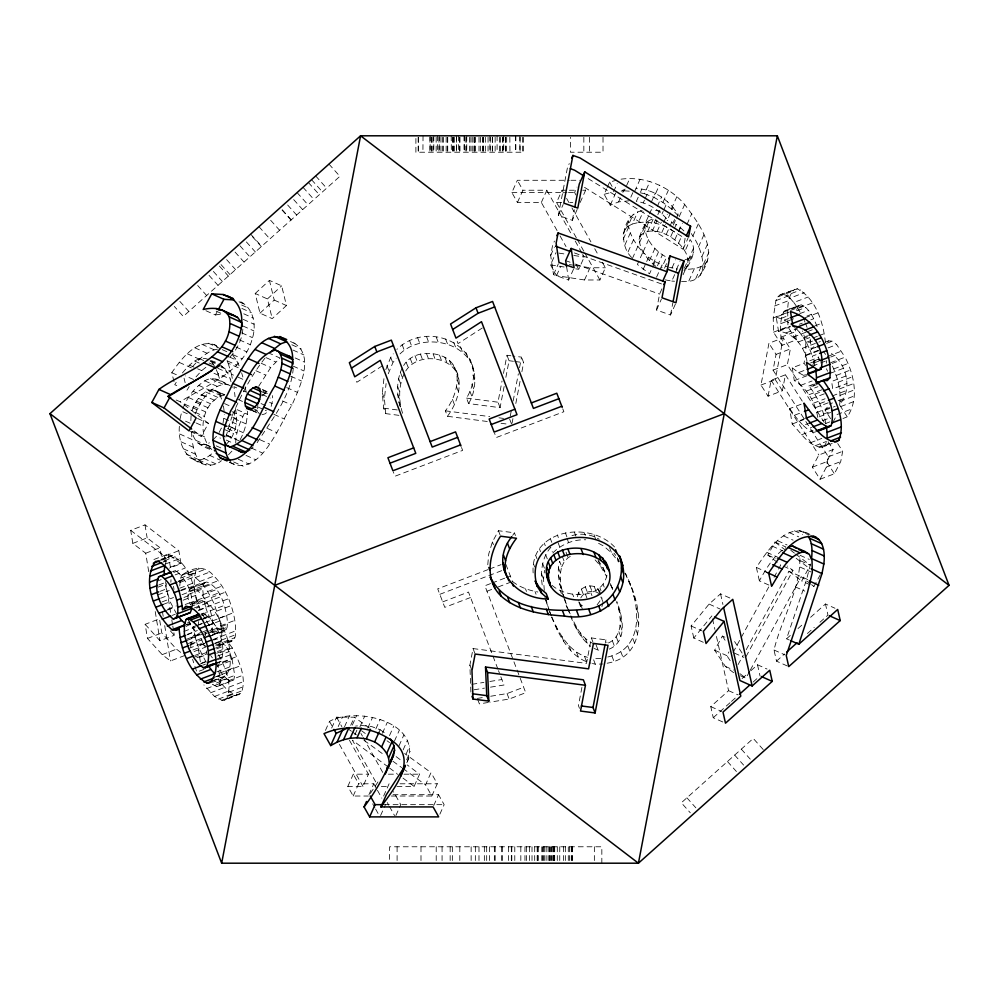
<?xml version="1.0" encoding="UTF-8"?>
<svg xmlns="http://www.w3.org/2000/svg" width="999" height="999" viewBox="0 0 999 999"><rect width="100%" height="100%" fill="white"/><g stroke="black" fill="none" stroke-linecap="round" stroke-linejoin="round"><path stroke-width="0.75" stroke-dasharray="5 3.75" d="M235.739 443.044C235.689 431.268 241.034 420.242 246.091 409.865M240.16 439.672C244.905 430.994 247.34 421.103 247.415 411.238M211.126 682.292C223.414 680.581 230.707 673.476 230.207 661.101C230.682 652.06 228.933 643.056 226.086 634.502C219.63 621.428 210.165 589.872 190.147 604.582M853.633 401.635L839.31 407.105C841.87 391.858 837.612 376.236 830.756 362.649L845.067 357.18C854.295 375.299 859.34 398.788 847.252 416.87L842.956 418.519M794.954 325.961L796.228 339.897L781.905 345.367C780.694 334.353 778.87 322.54 783.578 312.075L785.127 310.614L801.298 304.795C810.214 308.753 814.01 319.33 817.607 327.772M176.161 400L180.232 401.823C206.805 384.815 243.993 372.003 252.56 337.699C256.918 323.788 252.685 305.432 237.487 300.437M191.096 415.634L190.846 420.616L194.93 422.44M204.533 436.813L192.295 431.331C193.369 442.457 202.984 447.227 212.475 450.149C196.029 435.626 201.586 400.649 224.251 395.129L212.025 389.66C201.786 391.458 194.892 401.548 191.995 410.914L204.221 416.383M198.314 624.537L198.464 621.615M216.571 663.411L220.904 661.438C227.335 645.391 217.095 620.017 202.023 612.986M170.866 582.255L171.004 579.67M533.141 572.927C529.97 529.095 589.772 520.467 614.535 546.952M192.033 606.98C193.107 593.369 186.351 578.871 175.699 570.516L172.939 571.341M787.374 666.008L776.51 661.151L774.013 650.012C781.405 618.531 801.51 588.324 799.787 555.194L809.302 559.44M805.556 365.409L804.008 362.999C806.767 352.447 806.717 341.084 802.409 330.956M184.203 573.563C194.992 566.708 205.669 565.721 213.986 576.086C220.379 582.517 225.062 590.397 228.659 598.663C233.167 610.077 236.239 622.402 235.539 634.727C234.99 643.743 223.364 642.969 217.52 646.565C227.185 635.102 217.794 616.845 214.335 604.133C208.279 591.67 199.513 574.912 184.203 573.563L181.943 575.162L180.407 578.171L179.72 586.788M223.002 423.376L224.288 414.622M235.352 408.441C238.224 420.579 235.914 434.49 226.948 443.593M847.252 416.87L839.472 404.695C852.709 390.097 847.14 363.748 831.418 353.571M681.505 281.456C713.498 284.091 703.096 249.288 691.221 233.566M702.896 270.617C718.231 247.952 698.064 222.502 684.665 204.458C668.681 185.889 643.493 175.312 619.055 179.483M229.47 462.312C260.577 479.145 279.52 423.713 291.945 405.157C299.625 387.113 316.246 354.345 292.145 341.995M487.774 564.735L488.748 553.933L492.395 541.957L498.451 530.719L514.41 532.804L515.447 535.539M781.905 345.367L773.501 332.192L773.238 317.944L775.911 300.637L777.821 296.878L780.219 294.755L797.427 288.798C816.345 298.801 823.613 323.614 825.536 343.693L828.583 340.859L832.317 341.171L836.675 344.605L845.067 357.18M796.228 339.897L787.824 326.723C788.486 314.61 784.927 298.676 794.542 289.285M205.145 582.355C200.949 586.276 203.571 592.844 203.509 597.752L189.198 603.221C184.678 588.111 192.982 585.039 206.83 582.03C216.521 585.814 221.403 596.066 224.4 605.394C226.061 612.537 228.109 619.904 227.135 627.285C225.574 634.34 215.247 632.404 210.727 636.213M226.311 629.47L212 634.939C214.785 618.131 208.766 595.779 192.507 587.499L190.834 587.824M504.133 386.463L500.074 407.679L468.606 403.571L466.521 398.102C494.592 351.074 430.869 316.221 396.84 349.4M468.606 403.571C476.635 390.159 476.685 373.089 469.905 359.165M398.926 415.347L385.739 413.623L383.653 408.154L382.305 393.131L384.165 376.598M385.739 413.623L384.39 398.601L386.089 383.566M487.275 421.491L447.452 416.296L445.367 410.826C456.93 396.466 464.897 368.344 444.892 357.28C431.518 350.836 412.063 351.66 403.646 365.509M447.452 416.296C457.255 403.034 463.611 384.49 455.482 368.881M542.195 584.927C540.434 571.965 541.758 557.667 550.711 547.44L552.285 551.535M544.28 590.397L543.518 579.008L544.53 570.367M607.779 657.005C647.002 647.989 639.235 600.049 625.386 573.176M607.13 663.224C647.277 656.468 642.519 608.953 628.92 581.281M400.087 406.418C396.428 393.956 396.516 379.87 402.197 368.032M402.56 413.236C398.539 400.399 398.401 385.776 404.295 373.501M239.498 441.058L227.273 435.589L231.244 427.31L233.853 418.444L235.165 408.791L247.402 414.26M271.154 406.418L272.902 399.288L272.352 395.604M257.779 403.821L257.68 411.501L259.39 413.836M242.832 329.171C242.095 339.747 236.938 349.6 229.758 357.255M190.734 647.002L191.483 638.274L194.081 635.177L201.249 632.442M205.307 635.751L205.794 632.804M209.665 630.781L212.537 629.682C199.7 613.536 189.798 590.034 196.254 569.68L198.526 568.081M224.638 700.212L226.773 698.776C232.967 683.928 224.825 666.783 218.007 653.458L232.33 647.989C239.148 661.313 247.29 678.446 241.096 693.306L224.638 700.212L221.878 700.299L214.535 696.44L203.883 684.902M407.355 761.563C421.965 721.69 355.894 706.355 329.483 721.39L325.224 730.906M500.074 407.679L497.989 402.21L502.035 380.994M503.484 373.426L506.955 355.244L511.326 355.819M505.869 377.372L509.053 360.714L506.955 355.244M510.264 416.183L511.413 410.127M513.149 401.049L518.356 373.801M519.517 367.744L521.54 357.142L512.787 356.006M512.062 423.176L512.924 418.631M515.821 403.496L520.442 379.27M521.89 371.703L523.626 362.612L521.54 357.142M470.904 692.082L469.88 665.159L473.051 648.576L586.5 663.386L591.358 637.924L605.931 639.835L606.98 642.569M573.513 269.168L568.656 280.045L553.508 274.65L550.674 255.432L552.634 245.18L554.457 241.109M577.185 209.453L572.327 220.329L558.329 215.347L567.444 167.645L569.268 163.574M572.327 220.329L574.35 209.74M581.918 687.387L578.433 705.581L579.482 708.316M675.386 304.133L670.516 314.997L656.53 310.027L659.577 294.093L662 288.649M605.357 642.844L605.931 639.835M670.516 314.997L672.802 303.059M584.515 187.337L683.091 249.188L685.139 238.486L585.052 176.673M768.069 396.203L771.116 380.269L785.426 374.8L782.392 390.734L768.069 396.203L760.963 385.065L768.943 343.256L783.266 337.787L790.371 348.926L787.374 364.647L824.237 422.427M828.109 441.683L833.129 449.55L818.818 455.02L812.362 467.182L820.054 479.245L826.398 467.045L828.358 456.793L773.051 370.117L776.048 354.395L768.943 343.256M782.392 390.734L775.286 379.595L783.266 337.787M820.641 361.151L818.331 357.53L818.83 354.92M826.273 363.186L826.76 360.589M810.551 564.01L806.505 579.757L786.55 638.798L789.272 640.009M820.054 479.245L834.377 473.776L840.721 461.563L842.681 451.323L837.649 443.444M563.586 596.728C559.74 585.464 556.293 573.139 559.627 561.301L561.725 566.77C558.878 577.085 560.926 588.024 564.373 597.939M608.491 642.931C623.95 635.851 621.278 615.097 616.595 601.885M609.278 649.1C628.059 641.308 622.602 616.445 616.945 601.66M232.055 659.053L234.728 675.411L233.754 679.944L231.144 681.168L226.898 679.008L212.575 684.477L216.82 686.638L219.43 685.414L220.404 680.881L217.732 664.522L232.055 659.053C229.283 650.973 224.925 642.17 216.508 638.823L213.649 639.909M655.906 266.396C647.152 259.465 637.812 248.202 639.697 236.451C642.469 228.759 645.903 217.969 656.156 219.168M645.167 224.226C643.531 237.862 654.82 251.124 666.52 257.168L661.663 268.032M205.057 643.194L199.563 645.454L198.564 649.874L200.562 663.286M225.886 437.025L231.768 416.97M180.082 418.743L181.855 411.313L187.3 413.748M600.324 592.644C595.342 579.445 572.989 587.712 578.409 601.023M684.04 270.379C701.485 252.335 655.569 217.595 639.697 236.451M687.524 266.858C692.407 258.416 696.852 248.501 690.172 239.573L684.702 251.81M164.698 565.571L167.607 557.792L169.718 556.018L172.265 555.669C188.998 564.522 195.105 586.513 196.815 604.208L200.175 600.749M385.801 369.655L390.721 357.342L393.256 353.846M388.261 373.763L392.807 362.812L396.191 358.154M601.91 606.655L603.096 602.36L602.409 598.114M606.942 575.174C601.823 599.45 566.995 598.851 551.71 585.039M812.899 364.735L814.285 360.776L817.095 359.041L820.716 360.851M796.578 310.327L797.901 306.606L799.45 305.145M631.643 257.48C617.345 243.581 622.664 213.149 643.818 210.29M623.189 234.141L630.194 217.595M182.967 408.454C187.025 397.252 194.83 387.437 204.72 380.819C213.361 375.437 222.565 381.755 230.307 385.801M195.205 413.923C200.836 400.624 211.676 383.279 228.022 384.415M232.268 415.547C241.308 394.53 252.048 373.938 266.583 356.144M557.042 230.544L541.346 202.472L517.445 202.472L511.875 192.507L517.357 180.282L569.368 180.282M517.445 202.472L522.914 190.235L517.357 180.282M541.346 202.472L546.815 190.235L522.914 190.235M576.336 237.824L556.568 202.472L562.037 190.235L575.312 190.235M558.329 215.347L563.199 204.47M331.693 728.046L336.551 717.182L354.37 717.182L369.443 728.084M575.986 195.005L574.6 192.507L577.035 187.075M338.211 726.573L342.47 717.057M550.674 255.432L554.32 247.277M602.335 262.312L605.382 267.757L599.912 279.982L584.527 279.982L556.53 275.649L550.511 264.872L555.981 252.635M344.518 726.835L349.375 715.958M580.169 202.472L585.639 190.235L584.24 187.75M350.724 725.336L354.37 717.182M553.508 274.65L558.379 263.773M352.347 725.112L356.606 715.596M556.53 275.649L560.789 266.134M354.845 734.752L357.879 727.959M359.902 726.897L364.772 716.021M632.866 192.62L629.22 200.774L618.593 201.91L610.252 205.22L604.158 194.33L606.593 188.886M607.192 187.525L609.627 182.093L616.358 180.232M367.732 728.171L372.602 717.307M575.749 268.856L578.721 269.318L584.19 257.093L582.692 254.42M613.586 191.721L617.232 183.566M347.814 786.425L353.284 774.188L368.431 774.188L362.962 786.425L347.814 786.425L353.184 796.028L368.331 796.028M375.836 728.945L380.095 719.43M610.252 205.22L615.721 192.994M378.921 732.429L380.144 729.72L371.765 726.598L362.475 725.561L355.644 726.036M618.593 201.91L620.416 197.839M622.852 192.395L624.063 189.685L621.291 190.784M353.184 796.028L358.653 783.79L353.284 774.188M621.216 191.071L624.263 190.809L629.732 178.584M584.527 279.982L589.997 267.757L605.382 267.757M382.392 733.291L387.25 722.427M389.498 735.614L393.756 726.098M634.59 191.533L640.059 179.308M368.931 794.667L373.801 783.79L358.653 783.79M394.418 741.183L399.275 730.306M638.211 197.228L636.388 201.298C648.688 203.184 659.515 210.389 667.544 219.705L673.014 207.467C663.823 196.703 650.561 188.774 636.126 188.649M640.634 191.783L641.857 189.073M624.725 229.832L627.797 226.423L633.266 214.186M623.226 239.248L628.696 227.023L628.658 221.903M640.234 192.782L644.467 193.719L649.937 181.481M627.797 226.423L632.342 223.988L637.812 211.751M398.976 745.916L403.833 735.052M643.244 202.884L644.455 200.175M645.067 198.813L648.713 190.659M624.85 245.18L630.319 232.954L628.696 227.023M632.342 223.988L638.349 222.527L643.206 211.651M403.159 749.837L407.417 740.321M383.628 796.028L389.098 783.79M628.059 251.923L633.528 239.685L630.319 232.954M651.023 202.809L655.269 193.307M678.221 215.709L671.39 208.903L662.924 202.435L653.92 197.352L659.39 185.115M406.069 754.095L409.715 745.941M638.349 222.527L645.829 222.04L648.875 215.247M649.475 213.886L651.298 209.802L663.773 211.763M380.594 815.534L385.464 804.657M639.06 239.348L646.79 221.965M406.668 759.727L410.314 751.573M632.367 258.579L637.837 246.353L633.528 239.685M639.435 242.869L649.425 220.354M657.28 206.518L661.538 197.003M647.589 231.618L653.059 219.393M662.924 202.435L668.393 190.21M645.829 222.04L654.17 222.827L655.381 220.105M657.817 214.673L659.64 210.589M637.837 246.353L642.844 252.223L637.374 264.448L649.537 273.801L651.972 268.369M643.144 251.81L648.613 239.573M652.222 231.293L657.092 220.429M662 213.973L663.211 211.251M663.823 209.89L667.469 201.736M395.891 815.534L400.761 804.657L393.469 791.62M657.067 231.643L661.313 222.128M663.648 222.452L667.295 214.298M643.106 269.53L648.576 257.292L642.844 252.223M671.39 208.903L676.86 196.678M396.965 786.425L414.11 786.425L419.58 774.188L407.242 764.947M661.75 232.655L665.396 224.5M649.412 260.702L654.882 248.476M652.996 264.223L658.466 251.998M666.296 234.365L669.33 227.572M669.942 226.211L671.765 222.128L667.22 220.429M652.584 267.008L655.007 261.576L648.576 257.292M672.739 223.551L674.562 219.48M673.326 225.075L675.749 219.643M676.36 218.282L678.184 214.198L673.014 207.467M679.195 216.683L684.665 204.458M391.396 796.028L431.805 796.028L425.549 784.839L431.019 772.602L404.632 753.521M657.492 265.771L662.349 254.895M670.691 236.751L673.726 229.945M674.337 228.596L676.161 224.513L671.765 222.128M656.543 277.198L662.012 264.972L667.944 266.908M674.8 239.735L677.846 232.929M678.446 231.581L680.269 227.497L676.161 224.513M678.721 231.456L682.367 223.301M664.51 268.207L666.945 262.774M678.508 243.232L681.543 236.438M686.962 224.413L691.82 213.536M431.805 796.028L437.275 783.79L431.019 772.602M672.015 267.907L675.661 259.752M433.716 805.569L438.573 794.692L392.507 794.692M683.091 249.188L687.949 238.311M656.53 310.027L661.388 299.151M676.373 269.593L680.019 261.438M665.259 279.87L671.778 281.081L674.824 274.288M675.436 272.927L677.26 268.856L669.43 267.395M692.844 236.164L698.326 223.926M439.885 814.173L444.143 804.657L438.573 794.692M684.377 268.232L688.623 258.716L692.994 254.633M688.086 260.377L693.556 248.139M683.066 274.775L685.501 269.343C694.03 269.206 705.219 267.769 708.366 258.379M685.789 269.243L693.768 251.648M698.401 247.128L703.87 234.89M688.873 280.881L694.342 268.656M701.935 256.518L707.404 244.293M695.641 278.833L701.111 266.596M703.433 264.348L708.903 252.123M700.311 275.412L705.781 263.174M406.843 762.687L409.19 757.492M561.725 566.77L564.285 561.613L568.131 557.642L571.99 555.544M219.168 432.417L221.366 428.096L233.604 433.566M832.929 422.352L836.338 415.859M812.362 467.182L826.685 461.713L833.129 449.55M205.919 310.714L215.422 314.96L217.557 311.051M190.422 431.518L201.286 436.376L208.391 423.339L180.232 401.823M733.653 672.727L725.361 666.395L714.66 650.187L722.352 636.076L725.074 637.287M777.234 562.3L767.856 555.144L774.974 542.095L785.838 546.965M730.182 660.639L726.885 655.656L728.995 651.81M733.054 652.497L740.509 638.823M741.246 637.462L769.567 585.501M774.05 577.297L777.771 570.454M778.521 569.093L780.756 564.984L778.408 563.199M738.074 664.61L743.244 655.144M746.191 649.737L788.96 571.253L807.954 579.645M746.028 656.605L792.981 570.454L787.125 565.983M740.446 675.774L745.878 678.196L749.575 671.44M750.311 670.079L801.198 576.735L810.451 583.803M820.316 574.712L813.923 586.45L801.685 580.981L808.79 567.944L795.504 557.792M801.111 404.208L789.66 408.591L792.207 424.026C800.761 432.555 808.74 446.778 822.14 447.252L824.6 445.666L826.273 442.619M768.88 585.064L759.365 580.819C766.345 568.606 773.538 555.332 785.901 547.789M258.641 386.363L270.741 367.532L279.97 358.029L269.106 353.159M176.211 382.342L174.725 384.69L180.17 387.125M186.963 390.172L189.186 386.625M370.379 793.418L379.657 779.407M512.674 535.389L514.41 532.804M759.365 580.819L756.368 567.444C767.294 551.098 786.85 520.354 810.289 534.652M174.001 381.693L171.803 372.689C181.531 358.429 198.639 335.751 218.282 346.428M405.744 370.979C416.883 353.147 448.938 355.144 457.567 374.35M830.594 418.693L825.149 410.164L829.582 403.996L832.454 402.897M597.09 604.87L599.825 601.186L601.011 596.89L603.096 602.36M600.087 594.455C594.38 589.073 584.29 591.021 580.756 597.951L578.671 592.482M703.308 642.295L693.793 638.036L711.862 615.908M693.793 638.036L691.108 625.986L709.078 604.083L720.541 593.843L730.057 598.089M257.143 442.694C272.69 418.306 294.88 391.271 293.294 360.976M182.417 372.964C188.524 365.846 197.477 354.92 208.117 359.378M205.869 367.332L201.686 370.604L193.631 379.558L185.477 375.911M825.873 423.738C823.401 410.002 817.806 396.765 808.865 385.976L813.011 386.039L815.584 383.279M192.42 366.783C199.338 359.215 207.218 350.549 217.907 349.101M213.037 439.897L216.383 436.351L220.467 438.174M228.471 454.77L232.28 450.736M810.214 339.036L811.213 349.163L814.26 346.328M255.207 293.481L269.43 280.382L281.656 285.851L286.451 305.544L272.228 318.631L259.99 313.162L255.207 293.481L267.432 298.951L272.228 318.631M267.432 298.951L281.656 285.851M259.99 313.162L274.213 300.075L269.43 280.382M399.987 353.921C419.767 334.578 459.503 339.036 471.99 364.635M722.764 721.977L713.249 717.719L710.764 706.593L728.571 690.659L715.209 630.856M742.12 678.546L749.812 671.653M750.911 670.679L757.504 664.772L767.02 669.03M786.55 638.798L792.282 633.678M798.001 628.558L803.72 623.438M810.589 617.295L825.474 603.983L834.989 608.241M713.249 717.719L730.356 702.422M731.493 701.41L737.2 696.303M753.159 682.03L757.717 677.946M776.51 661.151L784.515 653.983M807.379 633.528L814.247 627.397M819.954 622.277L827.959 615.122L825.474 603.983M186.001 626.498L192.357 623.026M250.936 448.976L253.134 447.04M552.809 552.909C561.413 544.343 573.551 539.248 585.739 539.785M262.15 395.829L265.172 393.381L268.157 392.407L262.725 389.972M179.37 426.311C177.223 449.4 194.106 473.701 215.285 450.312M382.355 365.834L356.83 382.267L355.207 378.034M482.305 327.984L458.054 343.594L456.443 339.36M193.818 459.602C202.223 465.209 213.149 467.932 221.478 460.689M200.237 444.68L206.056 444.58L209.403 442.807M213.886 639.984L216.508 638.823M148.714 571.64L145.717 553.221L132.817 543.381L130.694 530.332L145.017 524.862L178.846 550.711L180.969 563.748L169.518 568.119M780.219 294.755L797.427 288.798M132.817 543.381L147.14 537.899L160.027 547.752L162.038 560.039M777.821 296.878L792.145 291.408M783.104 294.28L786.375 295.417L800.699 289.935M775.911 300.637L790.234 295.167M786.375 295.417L789.947 298.152L804.27 292.682M774.475 306.044L788.798 300.562M789.947 298.152L793.818 302.497L808.141 297.028M145.717 553.221L160.027 547.752M785.127 310.614L801.298 304.795M783.578 312.075L797.901 306.606M803.421 305.544L789.098 311.014L786.975 310.264M793.818 302.497L797.976 308.441L812.299 302.972M773.238 317.944L787.562 312.462M807.017 361.263C804.545 346.915 793.905 332.679 778.546 331.331L776.198 317.045L789.085 312.125M797.177 310.689L805.768 307.405M781.368 318.294L788.536 315.559M153.921 559.49L168.244 554.02L180.969 563.748M130.694 530.332L164.523 556.181L178.846 550.711M799.774 313.649L808.366 310.364M776.198 317.045L784.427 320.067L788.723 318.419M161.126 559.303L169.718 556.018M159.378 560.589L172.265 555.669M161.875 559.977L167.607 557.792M780.694 323.701L795.017 318.231M163.699 561.076L175.162 556.705M163.074 562.062L165.934 560.976M806.892 316.071L811.188 314.423M817.819 312.912L803.496 318.381L805.032 322.24M165.397 564.035L178.284 559.115M773.501 332.192L787.824 326.723M780.544 329.995L790.571 326.161M778.546 331.331L790.009 326.96M799.4 324.213L802.259 323.127M810.851 319.842L813.71 318.743M170.192 567.257L181.643 562.887M785.951 332.917L797.402 328.534M780.956 337.2L795.279 331.73M814.772 325.936L821.927 323.201M172.839 571.603L175.699 570.516M796.44 328.896L799.475 332.242L802.347 331.144M173.789 572.415L185.252 568.031M793.243 337.1L806.143 332.143M807.579 331.606L813.311 329.408M156.905 581.256L161.201 579.62M175.15 574.887L179.445 573.239M799.475 332.242L803.258 337.412L807.554 335.764M181.943 575.162L196.254 569.68M187.175 573.438L201.486 567.969M804.645 337.937L807.504 336.85M158.878 584.952L164.61 582.767L170.142 601.76L176.523 613.748M798.301 341.97L809.752 337.587M180.407 578.171L194.73 572.689M157.967 587.187L166.571 583.903M190.821 574.8L205.132 569.33M813.074 337.937L817.369 336.301M818.805 335.751L824.537 333.566M178.546 581.043L189.997 576.66M178.371 581.668L184.091 579.482M805.569 342.595L812.736 339.86M776.048 354.395L790.371 348.926M179.67 582.517L193.993 577.047M803.258 337.412L806.767 343.294L812.499 341.096M195.155 577.634L209.478 572.165M160.152 591.296L165.884 589.11M802.484 348.239L820.341 341.546M157.805 594.867L169.256 590.496M179.733 588.211L194.056 582.742M825.711 341.945L828.583 340.859M199.663 581.555L213.986 576.086M806.767 343.294L809.852 349.613L815.584 347.427L811.213 349.163M181.206 589.947L188.361 587.212M826.598 343.356L832.317 341.171M160.589 598.251L167.745 595.516M180.732 590.846L193.619 585.926M192.507 587.499L206.83 582.03M189.573 589.11L203.883 583.641M805.506 355.182L818.393 350.262M188.761 591.321L203.084 585.851M805.669 355.681L818.556 350.761M162.063 601.91L173.514 597.527M203.858 586.188L218.169 580.719M182.03 594.705L194.917 589.772M828.084 347.889L836.675 344.605M197.128 589.747L211.451 584.278M773.051 370.117L787.374 364.647M188.424 594.405L202.747 588.935M814.934 365.547L812.387 356.119L818.119 353.921M162.974 604.495L170.142 601.76M183.966 597.452L191.121 594.717M183.054 600.212L195.941 595.279M809.739 360.814L818.331 357.53M817.731 417.37C815.434 402.51 807.304 388.536 794.305 380.582L792.207 367.832L803.658 363.461M207.705 591.533L222.028 586.063M814.285 360.776L820.004 358.591M202.31 594.967L216.633 589.497M810.551 362.962L820.579 359.128M827.234 356.593L841.558 351.124M167.807 609.178L176.398 605.894M814.372 362.799L820.104 360.614M167.333 610.027L173.064 607.842M830.743 357.03L835.039 355.382M185.177 604.52L192.345 601.785M760.963 385.065L775.286 379.595M204.595 598.301L218.918 592.832M812.449 366.059L825.336 361.139M190.384 604.27L197.552 601.535M792.207 367.832L798.513 372.627L805.681 369.892M192.22 604.345L202.248 600.511M211.239 597.564L225.562 592.095M190.272 606.743L204.595 601.273M184.79 655.494L170.479 660.963L162.188 654.632L147.465 638.423L145.155 624.313L159.478 618.831L161.788 632.954L176.498 649.163L182.43 653.683M172.228 615.396L175.25 614.198M206.668 602.11L220.991 596.64M832.117 363.486L839.285 360.751M194.281 607.954L207.18 603.034M798.513 372.627L803.396 375.299L806.268 374.213M196.478 608.116L199.338 607.017M794.305 380.582L807.192 375.661M198.514 610.139L228.659 598.663M198.639 610.451L205.794 607.717L203.509 597.752M833.74 368.931L848.064 363.461M830.469 373.251L843.356 368.331M200.936 614.185L203.808 613.086M210.09 610.864L224.4 605.394M800.624 385.377L812.075 380.994M201.636 614.422L207.367 612.237C210.464 619.929 215.222 627.984 223.364 631.043L225.05 630.744M201.573 615.821L205.869 614.173M216.908 611.038L231.231 605.569M187.15 623.064L190.01 621.977M147.465 638.423L161.788 632.954M808.865 385.976L816.021 383.241M836.188 375.474L850.511 370.005M203.858 617.882L208.167 616.233M186.226 624.862L190.522 623.214M203.471 618.618L209.203 616.433M813.011 386.039L817.307 384.39M201.873 619.68L216.196 614.21M806.443 391.084L817.906 386.7M845.953 375.986L831.643 381.456L832.716 388.936L847.04 383.466M188.312 620.179L192.158 627.185L196.453 625.536M197.877 624.987L205.045 622.252M196.965 625.711L211.288 620.242M183.916 631.468L195.367 627.097M145.155 624.313L159.99 640.734L174.313 635.264L173.801 632.192M218.956 618.281L233.279 612.799M212.387 620.941L226.711 615.471M838.111 382.242L852.434 376.773M809.065 394.667L821.952 389.747M207.705 625.449L213.436 623.264M207.218 625.799L220.105 620.879M207.829 625.749L213.561 623.563M814.872 394.168L822.027 391.433M187.3 634.377L197.327 630.544M187.025 634.84L194.193 632.105L193.731 626.398M811.475 398.738L824.362 393.818M202.685 631.892L208.404 629.707L212.537 629.682M839.435 388.973L853.758 383.504M220.479 625.849L234.802 620.379M186.85 639.148L199.738 634.215M194.081 635.177L198.214 635.152L202.51 633.516M203.946 632.966L208.242 631.331M213.149 629.695L227.472 624.225M191.483 638.274L202.934 633.89M186.651 640.534L195.255 637.262L194.193 632.105M204.383 634.24L207.255 633.141M208.679 632.592L218.706 628.758M210.514 632.554L223.401 627.634M813.598 403.146L825.049 398.776M832.204 395.966L846.528 390.497M212.812 632.754L227.135 627.285M188.287 643.506L201.174 638.573L200.225 635.676M212.7 634.502L218.431 632.317M209.041 636.513L223.364 631.043M840.072 395.354L854.395 389.885M162.188 654.632L176.498 649.163M819.842 403.621L827.01 400.874M190.484 644.18L201.948 639.81M189.585 645.242L196.741 642.507L195.255 637.262M789.66 408.591L794.392 415.284L802.984 412M815.346 407.717L828.233 402.797M188.699 648.451L203.022 642.981L205.132 646.815M213.137 639.472L235.789 630.819M838.186 400.711L843.905 398.526M199.563 645.454L205.294 643.269M840.034 401.398L854.357 395.929M192.932 649.999L198.664 647.814L206.868 663.611M816.72 412.462L829.62 407.542M221.216 640.197L235.539 634.727M214.972 643.144L220.692 640.958M825.149 410.164L835.176 406.331M194.081 651.548L205.544 647.177M214.573 643.843L221.728 641.108M794.392 415.284L798.9 420.904L804.632 418.718M792.207 424.026L803.658 419.655M215.572 645.129L234.777 637.749M216.696 645.829L228.159 641.458M823.663 414.023L830.818 411.288M219.218 645.354L233.541 639.884M819.168 416.82L830.619 412.45M195.267 655.282L200.986 653.096M215.559 648.076L222.715 645.342M193.631 657.404L206.518 652.484M216.708 648.826L225.312 645.541M798.9 420.904L803.196 425.474L807.492 423.838M196.878 657.717L206.905 653.883L205.806 648.513M199.226 657.492L207.829 654.208M837.025 414.56L851.348 409.091M217.507 651.535L223.227 649.338M822.639 420.654L829.807 417.919M216.671 653.234L229.558 648.314M803.196 425.474L807.304 429.033L811.6 427.385M825.561 423.514L829.857 421.865M217.657 656.006L229.121 651.623M201.611 663.099L205.919 661.463M200.374 663.948L206.106 661.763M801.51 434.777L812.961 430.407M217.12 658.878L222.852 656.693M202.572 665.247L205.432 664.16M217.345 659.777L230.232 654.857M216.608 663.086L220.904 661.438M222.515 661.987L236.838 656.505M203.996 669.355L196.84 672.09L192.582 659.352M217.32 666.021L230.207 661.101M810.364 442.769L821.815 438.399M216.571 671.965L229.458 667.032M488.086 569.592L437.712 588.848L444.78 607.355L470.554 597.502M489.522 569.043L501.048 564.647M219.718 673.139L234.041 667.669M815.022 445.804L826.473 441.433M225.986 671.303L240.309 665.834M213.798 677.509L228.122 672.04M216.583 676.61L222.315 674.412L226.898 679.008M818.943 447.302L828.97 443.469M824.6 445.666L830.331 443.481M822.14 447.252L832.167 443.431M211.988 680.956L226.311 675.486M214.098 680.431L224.013 677.372M439.797 594.318L501.698 570.666M220.404 680.881L234.728 675.411M206.556 688.598L220.879 683.129C225.687 688.186 231.268 695.242 238.961 694.742M228.209 680.893L242.532 675.424M219.43 685.414L233.754 679.944M216.82 686.638L231.144 681.168M442.694 601.885L468.469 592.032L498.064 669.505M490.546 583.603L484.89 585.764L525.736 692.707L509.153 699.038L489.81 702.197M491.958 583.066L504.682 578.196M506.106 577.659L510.339 576.036M210.402 692.844L224.725 687.374M828.358 456.793L842.681 451.323M228.946 687.137L243.269 681.668M486.975 591.233L492.632 589.073M498.289 586.913L511.013 582.055M214.535 696.44L228.858 690.971M228.958 692.195L243.281 686.725M218.519 699.038L232.842 693.568M826.398 467.045L840.721 461.563M228.234 696.066L242.557 690.596M221.878 700.299L236.201 694.829M226.773 698.776L241.096 693.306M490.696 696.241L507.067 693.568L523.651 687.237M685.077 259.74L688.623 258.716M261.963 414.747L264.985 413.873L268.007 411.488L265.284 410.277M604.158 194.33L612.237 192.095M571.965 535.626C580.993 532.867 591.271 534.19 599.213 539.323M803.396 375.299L806.643 374.687M477.31 698.426L484.752 697.215M488.324 702.447L479.395 703.895L476.698 696.84M471.915 684.315L483.916 682.404M489.91 681.455L501.898 679.545M474.013 689.785L484.503 688.124M490.497 687.162L503.983 685.014L498.501 670.666M215.422 314.96L222.352 313.898L215.547 310.864M600.799 658.528L593.219 658.728L595.317 664.198L602.884 663.998M570.891 180.282L580.069 180.282M582.692 190.235L585.639 190.235M511.875 192.507L566.945 192.507M568.481 192.507L574.6 192.507M556.568 202.472L562.474 202.472M569.842 202.472L572.789 202.472M388.399 774.188L397.752 774.188M403.983 774.188L419.58 774.188M399.975 783.79L437.275 783.79M381.368 786.425L389.16 786.425M384.315 804.657L444.143 804.657M815.209 432.18L813.086 432.155L807.304 429.033M671.778 281.081L674.525 281.243M217.645 662.2L219.443 662.325M624.263 190.809L630.169 191.221M231.83 641.096L227.023 640.759L232.33 647.989M594.055 648.451L598.064 650.049L602.197 650.349M509.053 360.714L513.424 361.288M514.885 361.476L523.626 362.612M466.521 398.102L497.989 402.21M445.367 410.826L489.772 416.62M498.963 417.819L503.558 418.419M501.048 423.289L508.703 424.288M383.653 408.154L399.762 410.264M186.289 624.288L190.297 624.85M569.368 264.56L573.788 265.247M575.262 265.472L589.997 267.757M558.941 253.109L566.371 254.283M573.801 255.457L584.19 257.093M550.511 264.872L566.845 267.445M512.549 581.505C519.755 587.325 528.833 590.259 537.812 592.007M212.025 389.66L227.16 395.666M551.873 617.032C558.866 633.541 569.243 651.86 587.487 657.33M551.61 617.082C559.253 635.626 569.842 657.767 591.008 663.149M592.444 663.498L595.317 664.198M654.17 222.827L662.424 225.175L670.304 228.996L677.509 234.166M574.413 252.934L661.513 283.941M565.671 260.664L570.079 262.225M575.948 264.323L659.577 294.093M644.467 193.719L653.92 197.352M218.119 676.473L221.266 677.697M594.63 644.043C582.517 639.722 576.023 627.135 571.191 616.046M799.262 530.469L808.778 534.715M794.43 530.781L802.584 534.428M274.213 300.075L286.451 305.544M789.198 532.592L798.713 536.85M783.578 535.914L793.094 540.159M777.559 540.721L787.075 544.967M239.036 301.81L244.48 304.233M241.646 305.02L248.451 308.067M241.858 308.416L251.373 312.675M772.115 546.078L782.979 550.948M800.436 560.751L809.952 565.009M243.731 313.798L253.247 318.057M800.062 567.082L810.938 571.952M766.782 552.322L777.647 557.192M243.207 319.368L254.071 324.225M290.472 341.533L297.265 344.568M767.856 555.144L776.011 558.791M291.845 344.767L301.361 349.026M783.466 566.208L792.981 570.454M242.969 326.011L253.846 330.881M292.957 350.05L303.833 354.907M241.683 332.829L252.56 337.699M295.167 357.954L304.683 362.212M756.368 567.444L767.244 572.315M764.685 571.453L767.407 572.664M795.304 586.875L804.819 591.133M239.335 339.822L250.2 344.68M293.044 366.071L303.908 370.941M266.071 357.642L275.587 361.9M235.914 346.99L246.778 351.848M290.659 376.173L301.523 381.031M261.226 363.286L270.741 367.532M208.267 343.206L220.504 348.676M222.253 349.65L230.407 353.296M232.804 354.608L242.307 358.866M201.798 344.268L214.023 349.737M229.62 357.068L236.413 360.102L239.822 367.47M255.906 370.716L265.422 374.975M227.41 360.926L236.925 365.172M286.663 387.575L297.54 392.432M194.78 347.777L207.018 353.246M227.023 360.764L228.159 363.224L239.023 368.082M210.839 360.589C221.303 363.037 228.759 371.403 230.981 381.718M210.814 361.188L216.246 363.624L211.776 364.173L209.053 362.962M209.977 360.864L219.98 365.996M221.341 366.596L224.051 367.819M220.791 366.833L230.307 371.091M199.538 358.703L203.621 360.527M187.238 353.746L199.463 359.215M228.159 363.224L231.456 374.2L236.888 376.623M238.249 377.235L243.681 379.67L241.621 372.814M217.819 368.281L227.322 372.54M262.487 389.56L269.28 392.607M262.837 391.358L268.281 393.781M194.68 361.039L200.125 363.474M282.43 400.899L291.945 405.157M262.45 392.157L265.172 393.381M216.234 369.642L217.944 373.526L230.17 378.996M262.038 394.43L270.192 398.077M213.986 373.264L222.14 376.91M189.448 365.135L196.254 368.181M197.602 368.781L201.686 370.604M269.593 402.372L272.315 403.584M236.688 387.887L233.966 386.675L235.052 396.753M243.481 390.921L246.578 392.195M179.183 362.387L191.408 367.857M215.784 378.946L232.592 387.187M210.502 378.671L222.74 384.14M261.064 403.571L266.496 406.006M709.078 604.083L719.954 608.953M204.72 380.819L216.958 386.288M258.491 407.23L263.936 409.665M273.863 414.323L284.74 419.193M237.924 399.413L246.079 403.059M214.935 390.197L224.338 394.855M252.747 408.404L258.192 410.839M171.803 372.689L181.319 376.948M217.545 391.82L219.78 394.48L223.863 396.303M254.957 410.289L257.68 411.501M198.651 385.352L210.889 390.821M208.903 390.234L221.129 395.704M251.086 409.877L257.879 412.924M252.597 410.801L258.029 413.236M205.569 391.92L217.807 397.39M224.475 403.571L229.907 406.006M774.013 650.012L784.889 654.869M202.035 394.717L214.273 400.187M193.032 391.183L205.27 396.653M231.905 411.663L242.782 416.521M267.407 428.446L276.923 432.704M198.551 398.364L210.789 403.833M232.53 417.008L236.613 418.831M188.361 397.452L200.587 402.922M233.853 418.444L246.091 423.913M195.717 402.272L207.954 407.742M691.108 625.986L701.972 630.844M224.013 418.419L239.248 425.299M193.531 406.456L205.757 411.925M184.64 404.158L196.865 409.627M259.94 439.71L269.455 443.956M228.434 425.811L235.24 428.846M231.244 427.31L243.469 432.792M734.415 653.109L743.918 657.367M227.397 428.583L236.913 432.842M197.527 418.469L208.391 423.339M714.66 650.187L726.885 655.656M226.224 434.915L235.739 439.173M225.961 435.452L231.393 437.887M196.291 423.052L203.084 426.086M251.448 448.089L262.325 452.947M185.527 421.178L192.32 424.213M226.224 440.072L233.017 443.106M725.361 666.395L733.516 670.042M246.029 455.419L255.544 459.677M216.196 445.854L221.628 448.276M206.056 444.58L212.849 447.614M195.642 440.259L207.867 445.729M238.274 459.24L249.138 464.11M179.708 433.991L191.933 439.46C193.494 448.976 195.667 461.463 206.044 465.072M197.777 443.032L215.235 450.674M233.654 461.95L243.169 466.196M229.795 462.162L237.625 465.959M181.094 441.808L193.319 447.277M209.253 455.207L220.117 460.077M728.571 690.659L738.086 694.904M183.304 448.751L195.542 454.22M203.659 458.404L215.884 463.873M186.164 454.033L198.401 459.503M198.514 459.865L210.739 465.334M189.673 457.654L201.898 463.124M710.764 706.593L721.628 711.45M655.007 261.576L662.012 264.972M202.185 644.293L206.381 646.428M598.588 543.319L604.008 546.266L611.625 552.996L618.656 561.987L616.57 556.518L613.935 553.146M784.427 320.067L791.083 324.038M579.17 602.222L580.694 604.645L584.353 607.092M380.144 729.72L387.1 734.665M214.198 344.605L217.395 346.903M387.038 740.796L389.548 742.619M348.901 729.407L351.411 731.231M352.672 732.13L356.431 734.864M363.973 740.309L384.078 754.857M392.882 761.213L401.673 767.569M402.934 768.481L425.549 784.839M564.81 599.363C570.304 616.208 576.273 634.977 590.646 646.365M361.588 730.731L365.284 733.503M396.128 756.618L402.297 761.238M388.199 767.007L352.41 740.184L376.735 783.703M389.423 767.931L396.828 773.476M402.997 778.096L414.11 786.425M803.496 531.618L806.917 534.203M790.821 550.337L794.455 553.109M795.654 554.033L810.152 565.109M774.974 542.095L787.05 551.336M811.613 584.69L813.923 586.45M788.96 571.253L801.685 580.981M739.959 673.676L745.878 678.196M194.081 430.869L201.286 436.376M680.269 227.497L683.978 231.006M170.354 630.881L174.313 635.264M328.958 164.098L339.897 176.323L183.267 316.421L174.313 306.418M315.684 175.961L326.623 188.199M311.526 179.683L322.465 191.908M308.379 182.505L319.318 194.73M303.009 187.3L313.948 199.538M297.09 192.595L308.029 204.832M293.706 199.625L302.66 209.64M287.675 205.02L296.628 215.035M282.305 209.827L291.258 219.83M282.043 210.052L290.996 220.067M763.224 749.562L753.271 738.448L681.343 802.784L690.297 812.799M270.642 220.255L279.595 230.257M741.308 749.15L750.261 759.153M734.665 755.082L743.618 765.097M258.966 226.698L269.905 238.923M727.472 761.525L736.425 771.528M250.662 234.128L261.601 246.353M252.372 236.601L261.326 246.603M246.391 241.945L255.344 251.948M239.922 245.729L249.862 256.855M235.065 252.073L244.018 262.088M226.623 259.628L235.577 269.63M221.054 264.61L230.007 274.613M219.43 266.059L228.371 276.074M686.912 797.801L695.866 807.816M213.399 271.453L222.352 281.456M209.041 275.349L217.994 285.364M197.69 285.502L206.643 295.517M179.882 301.436L188.823 311.438M595.092 559.865L600.112 565.496L606.855 576.96M192.158 627.185L198.214 635.152M823.164 351.161L825.611 354.42M232.692 355.144L236.413 360.102M210.614 655.481L212.375 657.841M220.879 683.129L216.009 675.973M211.825 362.35L215.097 367.058M598.014 560.027L602.897 567.444L606.63 575.536M734.59 641.545L742.819 654.183M722.352 636.076L726.473 642.394M785.426 374.8L803.009 402.335M826.685 461.713L834.377 473.776M771.116 380.269L818.818 455.02M222.315 674.412L217.52 665.746M617.295 557.767L619.442 561.513M609.627 182.093L612.674 187.537M562.037 190.235L563.561 192.957M566.608 198.401L568.881 202.472M571.928 207.917L590.933 241.92M594.73 248.714L598.538 255.519M577.097 239.186L583.94 251.423M584.702 252.784L599.912 279.982M546.815 190.235L572.227 235.702M575.224 241.046L581.955 253.084M560.039 235.901L566.021 246.591M575.736 263.973L578.721 269.318M360.926 733.391L362.437 736.113M363.199 737.474L383.728 774.188M387.275 802.547L388.723 805.157M389.46 806.455L394.555 815.584M336.551 717.182L341.87 726.673M349.45 740.247L368.431 774.188M373.801 783.79L376.71 789.01M377.447 790.309L381.818 798.139M329.483 721.39L333.191 728.034M339.435 744.342L362.962 786.425M372.702 803.845L374.887 807.766M375.612 809.065L379.995 816.882M797.976 308.441L800.049 312.163M826.323 368.743L827.671 371.266M610.377 583.616L613.286 590.384M610.601 585.039L613.086 590.434L612.25 587.649M564.023 598.151L567.432 607.941M568.056 609.303L570.566 614.697M625.124 573.239L631.006 586.75M549.525 611.613L551.286 615.671M201.174 638.573L203.022 642.981M805.556 323.526L807.092 327.385M219.78 394.48L222.003 400.137M809.852 349.613L812.387 356.119M562.762 408.828L563.861 411.725L496.216 437.562L494.555 433.216M633.553 595.317L635.639 600.786M636.251 608.041L638.336 613.511M609.54 547.527L611.625 552.996M637 619.442L639.098 624.912M635.814 629.532L637.911 635.002M593.955 534.652L595.529 538.748M632.704 638.261L634.79 643.731M602.897 567.444L604.982 572.914M618.768 609.003L620.854 614.472M598.538 561.401L600.112 565.496M620.079 617.794L622.177 623.264M620.104 625.337L622.19 630.819M627.672 645.566L629.77 651.036M584.29 532.742L585.327 535.476M603.146 584.365L604.195 587.1M618.831 631.68L620.916 637.15M599.912 587.924L600.961 590.659M598.001 588.985L599.562 593.094M616.246 636.838L618.344 642.307M620.741 651.448L622.827 656.917M574.35 532.067L575.911 536.176M594.293 586.6L597.352 594.892M612.375 640.821L614.46 646.291M589.835 585.726L591.932 591.196M590.909 592.882L591.957 595.616M565.359 532.767L566.92 536.875M567.02 538.461L568.593 542.569M611.875 655.906L613.973 661.375M585.227 586.638L587.325 592.107M585.426 594.118L586.987 598.214M581.293 588.973L583.379 594.442M566.046 552.172L568.131 557.642M557.317 534.84L558.366 537.574M558.166 542.919L559.74 547.027M562.187 556.143L564.285 561.613M580.694 604.645L582.267 608.753M595.966 644.58L598.064 650.049M509.677 419.218L511.775 424.687M578.921 602.385L580.494 606.493L579.707 602.135M591.358 637.924L592.919 642.032M572.589 593.993L573.638 596.728M550.224 538.274L551.798 542.37M558.354 567.632L560.451 573.101M585.451 638.573L587.549 644.043M558.379 575.174L560.464 580.644M580.444 632.941L582.529 638.411M544.23 542.994L545.279 545.729M559.69 583.953L561.775 589.422M575.561 625.499L577.647 630.981M566.183 605.244L567.232 607.979M560.339 590.834L561.388 593.568M545.704 554.732L547.265 558.841M584.615 656.63L586.713 662.1M472.227 366.695L474.313 372.165M465.921 352.41L468.019 357.879M539.472 548.888L540.509 551.623M472.889 375.037L474.987 380.507M460.464 346.69L462.549 352.16M542.607 563.448L544.692 568.918M576.498 652.197L578.583 657.667M471.903 384.165L473.988 389.635M535.926 555.981L536.975 558.716M453.696 342.232L455.794 347.702M541.433 573.538L543.518 579.008M568.906 645.454L570.991 650.923M469.892 391.258L471.978 396.728M561.875 636.45L563.96 641.92M533.628 564.248L534.665 566.982M544.892 597.614L549.3 610.077M555.419 625.162L557.504 630.631M445.629 339.036L447.714 344.505M456.918 374.163L459.003 379.632M452.947 364.223L455.032 369.692M457.255 380.07L459.34 385.539M449.388 360.314L451.486 365.784M535.014 591.52L536.051 594.255M456.493 386.613L458.591 392.083M444.892 357.28L446.978 362.749M436.251 337.1L438.336 342.57M439.448 355.082L441.546 360.564M525.449 588.711L526.498 591.445M452.435 399.375L454.52 404.845M426.523 336.576L428.608 342.045M433.067 353.758L435.152 359.228M498.451 530.719L500.024 534.815M426.423 353.371L428.509 358.841M461.526 447.49L462.637 450.387L394.98 476.236L393.319 471.89M505.881 564.373L512.437 581.505M417.594 337.662L419.68 343.132M492.395 541.957L493.444 544.692M420.404 354.021L422.49 359.49M409.453 340.347L411.551 345.816M414.997 355.694L417.082 361.163M410.202 358.391L412.3 363.861M402.11 344.63L404.195 350.1M406.118 362.075L408.204 367.545M400.324 372.152L402.422 377.622M390.721 357.342L392.807 362.812M398.626 378.559L400.711 384.028M397.639 386.501L399.725 391.97M386.9 365.584L388.998 371.054M397.739 394.43L399.837 399.9M398.938 402.385L401.024 407.854M507.067 693.568L509.153 699.038M382.305 393.131L384.39 398.601M473.051 648.576L475.137 654.045M469.88 665.159L471.965 670.629M196.741 642.507L198.664 647.814M205.794 607.717L207.367 612.237M549.762 611.488L551.148 615.684M545.816 600.411L549.063 610.214M217.944 373.526L220.367 381.718M184.041 378.159L185.14 382.667M757.504 664.772L760.002 675.911M720.541 593.843L722.926 604.482M712.524 618.905L714.872 629.37M546.378 600.262L546.977 603.084M245.08 386.601L246.204 392.145M231.456 374.2L232.292 378.359M168.244 554.02L170.754 569.405M173.514 586.313L174.013 589.385M164.523 556.181L165.697 563.424M165.547 581.53L170.804 613.773M171.803 619.917L172.552 624.512M172.802 626.048L173.551 630.656M162.45 611.763L163.199 616.383M164.71 625.611L170.479 660.963M145.017 524.862L147.14 537.899M155.232 611.563L159.99 640.734M566.595 266.621L568.656 280.045M223.476 405.931L224.201 411.875M191.596 431.78L191.933 439.46M603.021 137.3L603.021 152.223L570.429 152.223L570.429 137.3M601.835 863.198L601.835 846.777L389.622 846.777L389.622 861.7M594.355 846.777L594.355 863.198M589.61 137.3L589.61 152.223M583.841 137.3L583.841 152.223M572.539 846.777L572.539 861.7M571.965 846.777L571.965 861.7M571.291 846.777L571.291 861.7M569.567 846.777L569.567 861.7M568.294 846.777L568.294 861.7M565.334 846.777L565.334 861.7M563.623 846.777L563.623 861.7M559.752 846.777L559.752 861.7M557.292 846.777L557.292 861.7M554.682 846.777L554.682 861.7M554.358 846.777L554.358 861.7M553.708 846.777L553.708 863.198M553.359 846.777L553.359 861.7M552.759 846.777L552.759 861.7M551.523 846.777L551.523 863.198M550.824 846.777L550.824 861.7M549.887 846.777L549.887 861.7M549.3 846.777L549.3 861.7M548.126 846.777L548.126 861.7M546.153 846.777L546.103 861.7M544.293 846.777L544.293 863.198M543.556 846.777L543.556 861.7M542.307 846.777L542.307 861.7M541.858 846.777L541.858 861.7M538.149 846.777L538.149 863.198M537.799 846.777L537.799 861.7M537.162 846.777L537.162 861.7M534.69 846.777L534.69 861.7M532.017 846.777L532.017 861.7M529.607 846.777L529.607 863.198M526.51 846.777L526.51 861.7M524.962 846.777L524.962 861.7M523.476 137.3L523.476 152.223L415.896 152.223L415.896 137.3M522.564 137.3L522.639 152.223M520.829 846.777L520.829 863.198M520.079 137.3L520.079 152.223M519.88 135.802L519.88 152.223M515.846 135.802L515.846 152.223M515.447 135.802L515.447 152.223M514.785 846.777L514.785 861.7M511.8 846.777L511.8 861.7M511.326 846.777L511.326 861.7M509.84 137.3L509.952 152.223M508.553 846.777L508.553 861.7M506.705 137.3L506.618 152.223M505.681 137.3L505.681 152.223M505.419 137.3L505.419 152.223M503.721 135.802L503.721 152.223M503.096 137.3L503.096 152.223M502.372 137.3L502.372 152.223M502.522 846.777L502.522 861.7M501.51 846.777L501.51 861.7M500.299 137.3L500.299 152.223M499.675 137.3L499.675 152.223M497.09 135.802L497.09 152.223M495.129 137.3L495.129 152.223M495.167 846.777L495.167 861.7M494.355 846.777L494.355 861.7M492.632 137.3L492.632 152.223M492.307 137.3L492.307 152.223M490.222 137.3L490.222 152.223M489.922 135.802L489.922 152.223M489.46 846.777L489.46 861.7M488.049 137.3L488.049 152.223M486.675 846.777L486.675 861.7M485.339 137.3L485.339 152.223M484.353 846.777L484.353 861.7M483.603 137.3L483.603 152.223M483.179 137.3L483.179 152.223M482.405 137.3L482.405 152.223M480.457 137.3L480.457 152.223M479.021 137.3L479.021 152.223M478.983 846.777L478.983 861.7M475.586 137.3L475.586 152.223M475.349 846.777L475.349 861.7M474.687 137.3L474.687 152.223M474.275 137.3L474.275 152.223M474.038 137.3L474.038 152.223M472.215 137.3L472.215 152.223M471.141 846.777L471.141 861.7M470.891 137.3L470.891 152.223M469.393 137.3L469.393 152.223M466.758 135.802L466.758 152.223M466.496 137.3L466.496 152.223M465.184 137.3L465.184 152.223M464.373 135.802L464.373 152.223M464.036 135.802L464.036 152.223M459.977 137.3L459.977 152.223M459.815 846.777L459.815 863.198M459.528 137.3L459.528 152.223M458.641 135.802L458.666 152.223M456.618 137.3L456.618 152.223M456.468 135.802L456.468 152.223M454.295 137.3L454.295 152.223M453.646 137.3L453.646 152.223M452.997 137.3L452.997 152.223M452.772 137.3L452.772 152.223M452.347 846.777L452.347 863.198M451.198 135.802L451.336 152.223M450.162 846.777L450.162 861.7M447.727 137.3L447.727 152.223M447.415 137.3L447.415 152.223M446.153 137.3L446.153 152.223M443.244 137.3L443.244 152.223M442.769 137.3L442.769 152.223M442.07 846.777L442.07 861.7M440.946 137.3L440.946 152.223M439.248 135.802L439.248 152.223M438.948 137.3L438.948 152.223M437.45 135.802L437.45 152.223M436.213 846.777L436.213 861.7M436.151 137.3L436.151 152.223M433.803 135.802L433.803 152.223M433.042 137.3L433.042 152.223M431.868 137.3L431.868 152.223M431.605 137.3L431.605 152.223M430.157 135.802L430.157 152.223M429.92 137.3L429.92 152.223M423.039 135.802L422.914 152.223M420.991 846.777L420.991 861.7M418.281 137.3L418.281 152.223M418.231 137.3L418.231 152.223M397.103 846.777L397.103 861.7"/><path stroke-width="1.5" d="M226.96 445.629L230.095 446.99C254.633 438.998 261.975 405.507 274.8 386.001C278.296 375.549 286.775 361.413 278.346 351.373L275.237 350.025C250.724 358.104 243.356 391.521 230.544 411.051C227.06 421.491 218.594 435.589 226.96 445.629L242.32 452.46L248.514 450.661M178.846 629.233L175.974 630.319L171.978 629.757C155.182 614.635 141.134 581.93 155.394 561.488L157.942 561.138C174.675 569.992 180.782 591.982 182.492 609.677L191.084 606.393M163.998 575.299L164.698 565.571L150.374 571.041M205.12 667.794L206.581 666.907C213.012 650.861 202.785 625.486 187.7 618.468L186.239 619.368L184.291 624.163L184.428 635.464L188.699 648.451L193.631 657.404L198.938 664.497L203.321 667.682L205.12 667.794L216.571 663.411M177.635 613.748C179.158 599.7 172.377 584.627 161.388 575.986L158.616 576.823C152.785 591.645 161.588 609.552 173.214 619.005L190.26 612.662L191.958 608.279L177.635 613.748L175.949 618.131M808.216 536.213C812.524 542.732 812.287 551.061 811.6 558.541L823.825 564.01L822.002 573.588L798.788 644.268L790.634 640.621M823.825 564.01C825.087 553.983 824.262 539.785 813.011 535.864M548.314 598.975L541.633 593.281L537.237 586.338L535.152 580.856L539.547 587.812L546.228 593.493L548.314 598.975C514.772 599.3 488.061 566.346 511.8 536.688M506.006 574.825C502.647 561.8 508.541 548.414 516.495 538.274L500.549 536.188C488.736 553.696 484.378 580.357 501.248 596.241C518.493 611.475 542.494 614.447 564.572 616.108C601.56 622.352 635.789 593.581 619.517 555.856M279.92 336.526C308.604 352.747 281.156 393.019 272.502 413.723C260.976 429.52 246.004 469.555 220.28 457.904C201.736 435.714 223.339 405.094 232.804 383.391C244.555 367.045 260.077 326.074 286.713 339.56M230.457 461.151C225.749 456.481 224.8 449.175 225.362 442.832M605.244 561.151C629.208 602.609 554.482 615.409 547.102 577.06C538.186 540.646 603.159 539.41 607.317 568.781M550.948 586.738C535.202 549.5 597.827 543.019 608.978 570.741M490.272 576.947C507.405 611.663 555.007 612.449 588.611 608.953C612.674 605.594 626.997 578.059 619.392 555.919M244.905 402.522C245.467 396.041 249.051 388.486 255.931 386.938L258.404 387.737L260.127 390.134C261.938 397.664 257.767 407.58 249.725 409.278L247.165 408.366L245.442 406.031L244.905 402.522L255.781 407.392M227.972 296.191C244.018 303.733 244.305 324.987 237.974 339.21C226.298 369.205 192.62 379.97 168.007 396.353L196.166 417.869L189.061 430.906L151.823 402.46L158.928 389.423C183.554 370.966 235.901 357.38 229.258 316.883C224.288 307.43 212.275 307.367 203.197 309.49L211.726 293.843L223.127 294.518L233.416 298.614M815.808 381.905L816.52 377.784L815.796 369.655M816.021 383.241L823.188 380.507L827.334 380.569L829.894 377.809C832.392 351.336 817.644 319.43 790.509 311.576L792.869 325.861C812.499 327.772 825.848 351.173 820.966 369.218L808.079 374.138M820.966 369.218L817.719 369.83L806.53 362.362L808.628 375.112C824.687 385.302 836.275 406.93 831.143 425.724L827.409 426.685C816.932 422.09 810.414 412.088 803.983 403.121L806.518 418.556C815.072 427.085 823.064 441.308 836.463 441.783L838.923 440.197C846.278 420.092 835.189 396.765 823.188 380.507M221.666 863.198L360.577 135.802L777.334 135.802L949.05 585.352L638.423 863.198L221.666 863.198L49.95 413.648L360.577 135.802L949.05 585.352M662.724 281.219L666.982 271.703L558.104 232.954L556.143 243.194L558.978 262.412L574.125 267.807L571.141 248.426L665.047 281.855L662 297.789L675.986 302.772L683.978 260.964L669.992 255.981L668.768 258.691M572.914 155.419L563.811 203.109L577.797 208.092L584.727 171.816L688.561 236.963L690.609 226.249L579.994 157.929L572.914 155.419L571.703 158.129M574.924 206.718L579.258 184.041L584.727 171.816M585.451 685.277L580.531 711.051L595.104 712.949L608.029 645.304L593.443 643.393L588.586 668.855L475.137 654.045L471.965 670.629L473.039 699.05L488.823 701.111L487.612 672.502L485.514 667.032L583.366 679.807L585.451 685.277L487.612 672.502M666.982 271.703L669.992 255.981M595.104 712.949L593.019 707.479L605.069 644.343M673.089 301.561L678.508 273.189L683.978 260.964M777.334 135.802L638.423 863.198L49.95 413.648M405.457 765.309L386.363 794.692L380.894 806.93L433.104 806.93L438.673 816.882L369.642 816.882L364.073 806.93C377.147 789.472 387.649 770.766 394.555 750.249L394.043 745.778L390.472 739.023M385.277 774.05L393.506 755.356L394.555 750.249M556.893 235.664L558.104 232.954M380.894 806.93C396.079 786.151 420.479 756.805 388.286 738.336C369.355 726.298 344.493 724.512 324.001 733.628L330.694 745.579L336.163 733.353L347.727 727.971M330.694 745.579L337.063 742.157L342.545 729.919M337.063 742.157L343.544 739.722L349.026 727.484M343.544 739.722L350.174 738.273L355.045 727.397M571.141 248.426L565.671 260.664L566.595 266.621M350.174 738.273L357.005 737.786L361.263 728.271M357.005 737.786L366.296 738.823L370.542 729.307M389.086 762.487C389.011 753.446 382.005 746.29 374.662 741.945L378.921 732.429M381.63 746.902L385.889 737.387M386.688 753.433L392.157 741.196M364.073 806.93L366.496 801.485M388.574 758.004L394.043 745.778M388.037 767.594L393.506 755.356M369.642 816.882L375.112 804.657L370.229 795.941M400.799 776.223L405.045 766.708M663.823 284.578L665.047 281.855M686.35 235.764L690.609 226.249M191.683 429.033L164.061 407.929L169.743 397.502M218.269 309.752L223.951 299.313L233.941 299.912M798.788 644.268L837.699 609.452L840.196 620.591L788.735 666.62L786.25 655.481L807.529 592.345L812.299 572.552L812.025 560.664L809.34 554.283L804.982 551.548C787.911 554.32 779.894 573.076 771.59 586.288L768.606 572.914C779.42 558.066 793.693 532.355 815.733 537.087M386.888 768.069L390.746 761.825M724.088 621.378L706.031 643.506L703.333 631.455L721.315 609.565L732.779 599.313L752.147 685.976L769.742 670.242L772.227 681.38L725.486 723.201L722.989 712.062L740.808 696.128L724.088 621.378L714.585 617.12M182.492 609.677L185.851 606.218C200.699 608.316 205.881 628.184 211.763 639.972C215.559 653.296 220.192 671.628 209.703 682.841L206.943 683.166C188.549 672.315 180.27 648.176 179.071 627.597L184.79 625.399M270.379 352.135L280.644 343.843L286.613 341.745L274.375 336.276M739.472 694.268L749.737 685.089M786.8 651.947L797.09 642.732M175.974 630.319L179.071 627.597M217.108 367.332L219.418 365.671M457.654 437.35L432.205 447.077L391.346 340.135L374.762 346.466L349.35 362.674L354.732 376.798L380.257 360.364L415.784 453.346L389.997 463.199M351.436 368.144L376.86 351.935L393.444 345.604M558.891 398.688L533.429 408.404L492.582 301.461L475.999 307.804L450.574 324.013L455.969 338.124L481.493 321.69L517.007 414.685L491.233 424.525M452.672 329.483L478.084 313.274L494.667 306.93M212.075 370.542L171.166 394.892L158.928 389.423M413.686 447.877L387.912 457.729L392.894 470.766L460.539 444.917M430.107 441.608L455.556 431.88L460.976 446.041M514.922 409.203L489.148 419.056L494.118 432.092L561.775 406.256M531.343 402.934L556.793 393.219L562.2 407.38M790.147 317.869L798.738 314.598M153.284 563.261L159.016 561.076M151.611 566.445L161.638 562.612M791.083 324.038L805.406 318.569M796.852 327.235L809.739 322.315M149.7 576.46L164.023 570.991M158.616 576.823L170.08 572.439M161.388 575.986L171.403 572.152M805.206 330.057L813.798 326.773M149.663 582.192L158.254 578.921M165.122 578.708L172.29 575.973M808.99 335.227L817.582 331.943M150.287 588.236L157.442 585.501M169.78 584.952L176.935 582.217M815.359 340.01L821.091 337.824M151.561 594.58L158.716 591.845M817.02 346.878L824.175 344.143M174.038 592.682L179.77 590.496M153.421 600.986L159.153 598.801M819.555 353.384L826.71 350.649M155.819 607.23L162.974 604.495M176.811 600.187L181.106 598.538M821.528 360.065L828.695 357.33M158.741 613.311L165.896 610.576M178.022 607.255L182.317 605.619M807.117 369.343L812.836 367.157M162.2 619.218L170.792 615.946M820.092 368.019L830.119 364.185M807.691 373.663L817.719 369.83M173.214 619.005L190.26 612.662M816.52 377.784L830.843 372.315M167.295 626.011L181.618 620.541L185.127 623.351M187.7 618.468L199.151 614.085M274.725 585.352L724.275 413.648M186.239 619.368L197.69 614.984M189.485 618.568L199.513 614.735M191.546 619.642L200.137 616.371M817.007 382.729L829.894 377.809M171.978 629.757L184.865 624.837M193.843 621.703L200.999 618.968M199.113 628.733L206.269 625.998M823.463 390.896L829.195 388.698M179.87 637.574L185.602 635.389M180.931 642.732L186.651 640.534M204.108 637.787L209.84 635.589M828.433 400.337L834.165 398.139M182.43 647.976L188.149 645.791M804.42 411.463L808.715 409.815M205.969 642.207L211.701 640.022M184.34 653.284L190.072 651.098M207.405 646.578L213.137 644.392M806.056 418.169L813.223 415.434M832.254 410.739L837.986 408.554M186.676 658.566L193.831 655.831M208.391 650.811L214.123 648.626M808.928 423.289L817.519 420.005M208.916 654.82L214.635 652.622M813.036 426.835L821.628 423.551M831.917 422.939L840.509 419.655M208.529 662.162L215.697 659.427M192.545 669.08L201.136 665.796M815.958 431.056L827.409 426.685M818.243 430.644L831.143 425.724M818.069 431.093L829.532 426.71M203.321 667.682L206.194 666.583M209.053 665.484L213.349 663.848M206.581 666.907L216.608 663.086M841.42 432.704L827.097 438.174L827.072 432.342L841.383 426.873M196.591 674.899L210.914 669.43L214.66 673.713L200.349 679.183M830.569 440.971L840.596 437.15M203.796 681.942L213.823 678.109M834.627 441.833L838.923 440.197M206.943 683.166L212.662 680.981M788.461 546.778L792.744 546.078L804.982 551.548M375.112 804.657L382.779 804.657M581.356 705.968L593.019 707.479M472.39 693.768L486.738 695.641L488.823 701.111M228.309 313.948L233.354 315.11L237.537 317.407L241.483 322.352L242.295 326.436M570.279 168.656L574.525 170.167L583.741 175.861M667.32 269.206L678.508 273.189M555.544 246.216L570.054 251.386M366.296 738.823L374.662 741.945M287.475 355.494L290.584 356.843L292.907 359.652L280.682 354.183M239.198 451.098L242.32 452.46M810.988 536.026L819.143 539.672M809.515 538.236L821.752 543.706M811.313 543.706L823.538 549.175M812.087 550.549L824.325 556.031M798.476 549.425L807.991 553.683M223.127 294.518L232.642 298.776M788.386 547.614L799.25 552.484M211.726 293.843L223.951 299.313M782.991 552.872L792.507 557.117M811.126 568.718L822.002 573.588M777.821 558.141L787.337 562.4M221.129 309.64L233.354 315.11M225.299 311.938L237.537 317.407M216.084 308.479L220.155 310.302M229.258 316.883L241.483 322.352M268.406 338.374L280.644 343.843M772.639 564.722L782.155 568.98M809.227 580.968L818.743 585.227M230.607 323.701L241.471 328.559M262.025 342.807L274.25 348.276M275.237 350.025L290.584 356.843M229.333 331.905L238.848 336.163M767.407 572.664L776.922 576.923M281.843 358.166L292.719 363.037M255.245 349.55L266.121 354.408M281.843 363.324L292.719 368.194M225.424 341.034L234.94 345.292M280.669 369.655L290.185 373.913M829.32 615.734L840.196 620.591M221.803 346.753L232.68 351.611M248.114 358.554L258.991 363.424M278.334 377.21L287.849 381.456M217.532 351.785L228.409 356.655M211.788 356.868L222.652 361.725M240.634 369.842L251.511 374.7M274.8 386.001L284.315 390.259M203.734 362.699L215.959 368.169M255.931 386.938L260.002 388.761M252.934 387.912L261.089 391.558M249.925 390.359L260.789 395.217M232.804 383.391L243.681 388.249M247.39 393.981L259.615 399.45L257.779 403.821L245.554 398.339M264.173 407.355L273.689 411.613M225.624 397.39L236.488 402.247M245.442 406.031L252.248 409.066M247.165 408.366L251.236 410.189M220.03 410.077L230.906 414.947M252.148 427.56L261.663 431.805M168.007 396.353L170.717 397.565M246.84 434.977L257.717 439.835M216.046 421.466L226.91 426.336M242.008 440.609L252.872 445.467M151.823 402.46L164.061 407.929M213.649 431.556L224.525 436.413M761.363 676.523L772.227 681.38M237.612 444.48L249.837 449.95M233.641 446.603L245.866 452.072M212.874 440.272L225.1 445.741M752.147 685.976L739.922 680.506L723.601 607.517M213.711 447.564L225.949 453.034M216.184 453.446L228.409 458.916M220.28 457.904L227.073 460.939M792.744 546.078L796.016 548.126M792.17 324.975L794.342 326.848M620.554 558.591C599.238 520.641 521.515 536.001 537.237 586.338M550.287 583.154L547.102 577.06M178.222 616.021L181.618 620.541M208.491 665.933L210.914 669.43M333.928 729.37L336.163 733.353M503.921 569.355L506.743 575.362M620.779 560.127L622.877 565.596M615.571 549.687L616.62 552.422M621.478 567.956L623.576 573.426M620.554 576.61L622.652 582.08M617.657 586.438L619.742 591.908M602.522 557.592L604.62 563.061M598.738 554.595L600.836 560.064M613.024 594.58L615.122 600.049M593.918 552.185L596.016 557.654M606.668 601.036L608.766 606.505M581.168 549.088L583.254 554.557M598.588 605.806L600.686 611.276M475.999 307.804L478.084 313.274M567.819 548.776L569.917 554.245M588.611 608.953L590.709 614.422M562.337 549.85L564.423 555.319M557.629 551.735L559.727 557.205M576.573 610.564L578.671 616.033M553.733 554.433L555.819 559.902M550.649 557.929L552.734 563.399M548.376 562.237L550.461 567.707M546.915 567.332L549.013 572.802M562.474 610.639L564.572 616.108M546.465 572.415L548.551 577.884M539.547 587.812L541.633 593.281M546.316 609.165L548.401 614.635M507.455 543.169L509.552 548.638M531.218 606.43L533.304 611.9M503.471 555.107L505.556 560.576M512.337 583.341L513.386 586.076M518.319 602.447L520.404 607.916M502.822 562.612L504.92 568.081M507.267 576.723L508.828 580.831M507.629 597.227L509.727 602.697M499.163 590.771L501.248 596.241M488.823 567.469L489.86 570.204M492.982 583.154L495.067 588.623M490.234 577.21L491.271 579.944M374.762 346.466L376.86 351.935M472.003 696.315L473.039 699.05M826.36 426.573L827.072 432.342M485.514 667.032L486.738 695.641"/></g></svg>
